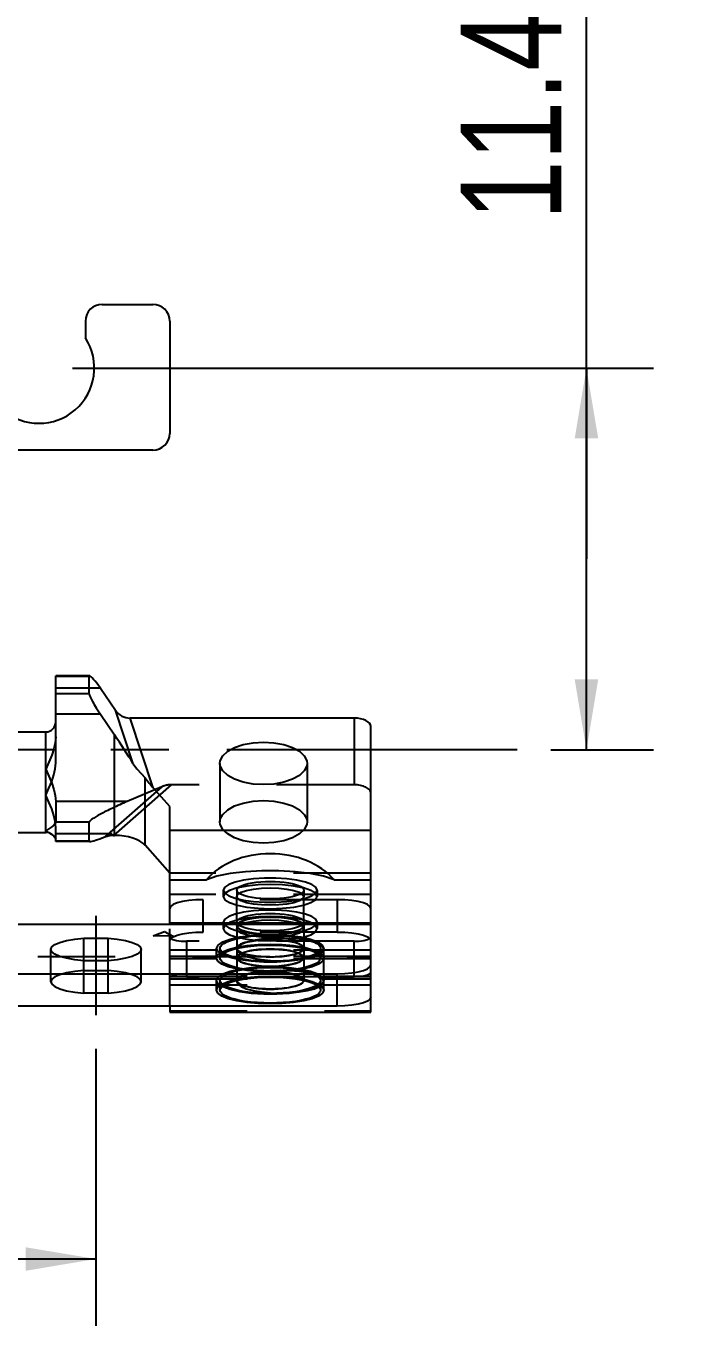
# Model space of a CAD drawing. Header units: millimetres. Extents: x 0 to 420, y 0 to 297.
# Drawn here: x 216.99 to 236.72, y 59.28 to 98.1 of the extents above; entities that cross this region are included whole.
import ezdxf
from ezdxf.enums import TextEntityAlignment as Align

# ---------------------------------------------------------------- set-up
doc = ezdxf.new("R2010")
doc.units = ezdxf.units.MM
doc.header["$LTSCALE"] = 23.1
doc.linetypes.add('CENTER', pattern=[0.6, 0.375, -0.075, 0.075, -0.075])
doc.linetypes.add('HIDDEN', pattern=[0.2, 0.1, -0.1])
doc.layers.get('0').update_dxf_attribs({"linetype": 'CONTINUOUS'})
doc.layers.add('02___PRT_ALL_AXES', color=7, linetype='CONTINUOUS')
doc.layers.add('ASSEM_MEM', color=7, linetype='CONTINUOUS')
doc.styles.get("Standard").update_dxf_attribs({"font": 'txt', "width": 0.8})
doc.dimstyles.new('DIMSTYLE_2', dxfattribs={"dimtxt": 3, "dimasz": 2.1, "dimexe": 2, "dimexo": 1, "dimgap": 0.75, "dimtad": 1, "dimzin": 0, "dimdsep": 46, "dimtxsty": 'STANDARD', "dimblk": '_FILLED', "dimblk1": '_FILLED', "dimblk2": '_FILLED', "dimcen": 0.09, "dimazin": 0, "dimtol": 1, "dimtp": 0.1, "dimtm": 0.1, "dimtfac": 1, "dimtofl": 0, "dimtmove": 0, "dimatfit": 3, "dimldrblk": '_FILLED', "dimfxl": 1, "dimtolj": 1, "dimtzin": 0, "dimarcsym": 0})
doc.dimstyles.new('DIMSTYLE_3', dxfattribs={"dimtxt": 3, "dimasz": 2.1, "dimexe": 2, "dimexo": 1, "dimgap": 0.75, "dimtad": 1, "dimzin": 0, "dimdsep": 46, "dimtxsty": 'STANDARD', "dimblk": '_FILLED', "dimblk1": '_FILLED', "dimblk2": '_FILLED', "dimcen": 0.09, "dimazin": 0, "dimtp": 0.01, "dimtm": 0.01, "dimtfac": 1, "dimtofl": 0, "dimtmove": 0, "dimatfit": 3, "dimldrblk": '_FILLED', "dimfxl": 1, "dimtolj": 1, "dimtzin": 0, "dimarcsym": 0})

# ---------------------------------------------------------------- blocks, each defined once
blk = doc.blocks.new('_FILLED')
at = {"color": 0, "linetype": 'BYBLOCK'}
blk.add_solid([(0, 0), (-1, 0.167), (-1, -0.167)], dxfattribs=at)
blk = doc.blocks.new('*D1')
at = {"color": 7, "linetype": 'CONTINUOUS'}
for p, q in [((212.382, 82.265), (212.382, 121.81)), ((212.382, 88.04), (212.382, 82.265)), ((213.229, 88.04), (214.382, 88.04)), ((212.382, 76.49), (212.382, 82.265))]:
    blk.add_line(p, q, dxfattribs=at)
at = {"color": 7, "linetype": 'CONTINUOUS', "xscale": 2.1, "yscale": 2.1, "zscale": 2.1}
for p, rotation in [((212.382, 88.04), 90), ((212.382, 76.49), 270)]:
    blk.add_blockref('_FILLED', p, dxfattribs=dict(at, rotation=rotation))
at = {"color": 7, "linetype": 'CONTINUOUS', "width": 0.8}
for s, p in [('0.10', (211.632, 112.21)), ('11.55', (211.632, 97.946))]:
    blk.add_text(s, height=3, rotation=90, dxfattribs=at).set_placement(p)
blk = doc.blocks.new('*D5')
at = {"color": 7, "linetype": 'CONTINUOUS'}
for p, q in [((233.716, 82.19), (233.716, 104.302)), ((218.379, 87.89), (235.716, 87.89)), ((233.716, 87.89), (233.716, 82.19)), ((233.716, 76.49), (233.716, 82.19)), ((232.65, 76.49), (235.716, 76.49))]:
    blk.add_line(p, q, dxfattribs=at)
at = {"color": 7, "linetype": 'CONTINUOUS', "xscale": 2.1, "yscale": 2.1, "zscale": 2.1}
for p, rotation in [((233.716, 87.89), 90), ((233.716, 76.49), 270)]:
    blk.add_blockref('_FILLED', p, dxfattribs=dict(at, rotation=rotation))
at = {"color": 7, "linetype": 'CONTINUOUS', "insert": (229.966, 92.302), "char_height": 3, "width": 12, "attachment_point": 1, "rotation": 90, "line_spacing_factor": 0.9}
blk.add_mtext('11.40', dxfattribs=at)
blk = doc.blocks.new('*D6')
at = {"color": 7, "linetype": 'CONTINUOUS'}
for p, q in [((204.929, 77.24), (204.929, 59.285)), ((219.079, 67.564), (219.079, 59.285)), ((212.004, 61.285), (175.041, 61.285)), ((204.929, 61.285), (212.004, 61.285)), ((219.079, 61.285), (212.004, 61.285))]:
    blk.add_line(p, q, dxfattribs=at)
at = {"color": 7, "linetype": 'CONTINUOUS', "xscale": 2.1, "yscale": 2.1, "zscale": 2.1, "rotation": 180}
blk.add_blockref('_FILLED', (204.929, 61.285), dxfattribs=at)
at = {"color": 7, "linetype": 'CONTINUOUS', "xscale": 2.1, "yscale": 2.1, "zscale": 2.1}
blk.add_blockref('_FILLED', (219.079, 61.285), dxfattribs=at)
at = {"color": 7, "linetype": 'CONTINUOUS', "width": 0.8}
for s, p in [('14.15', (190.668, 62.035)), ('0.10', (202.531, 62.035))]:
    blk.add_text(s, height=3, dxfattribs=at).set_placement(p, align=Align.RIGHT)

msp = doc.modelspace()

# ---------------------------------------------------------------- linework, layer by layer
at = {"layer": '02___PRT_ALL_AXES', "color": 7, "linetype": 'CENTER'}
for p, q in [((231.65, 76.49), (185.224, 76.49)), ((219.079, 71.53), (219.079, 68.564))]:
    msp.add_line(p, q, dxfattribs=at)
at = {"layer": 'ASSEM_MEM', "color": 7, "linetype": 'CONTINUOUS'}
for p, q in [((219.262, 89.79), (220.779, 89.79)), ((218.762, 89.29), (218.762, 88.79)), ((221.279, 89.29), (221.279, 85.94)), ((220.779, 85.44), (212.979, 85.44)), ((218.879, 78.698), (217.879, 78.698)), ((217.879, 76.097), (217.879, 78.698)), ((218.879, 78.681), (217.879, 78.681)), ((218.891, 78.698), (218.879, 78.681)), ((218.879, 78.163), (218.879, 78.681)), ((218.879, 78.163), (217.879, 78.163)), ((219.21, 78.327), (219.659, 77.67)), ((220.188, 76.075), (219.659, 77.67)), ((219.21, 77.551), (217.879, 77.551)), ((219.21, 77.551), (219.63, 76.937)), ((226.779, 77.438), (220.096, 77.438)), ((220.788, 75.353), (220.096, 77.438)), ((207.879, 77.024), (217.579, 77.024)), ((217.579, 74.024), (217.579, 77.024)), ((219.63, 73.936), (219.63, 76.937)), ((227.279, 68.656), (227.279, 77.187)), ((220.543, 73.638), (220.543, 75.653)), ((221.279, 74.797), (220.788, 75.353)), ((221.279, 71.281), (221.279, 74.797)), ((217.879, 73.755), (217.879, 74.175)), ((207.879, 74.024), (217.579, 74.024)), ((219.558, 73.977), (217.879, 73.977)), ((219.558, 73.977), (219.465, 73.937)), ((219.604, 73.937), (219.465, 73.937)), ((219.603, 73.936), (219.63, 73.936)), ((221.279, 74.093), (227.279, 74.093)), ((218.903, 73.755), (217.879, 73.755)), ((221.279, 72.805), (220.543, 73.638)), ((221.279, 72.611), (222.376, 72.611)), ((226.183, 72.611), (227.279, 72.611)), ((223.067, 72.289), (222.933, 72.205)), ((223.289, 72.364), (223.067, 72.289)), ((223.279, 72.301), (223.279, 72.108)), ((223.316, 72.369), (223.289, 72.364)), ((225.279, 72.301), (225.279, 72.108)), ((225.626, 72.205), (225.492, 72.289)), ((223.313, 72.042), (223.279, 72.108)), ((225.075, 72.002), (225.327, 72.06)), ((225.279, 72.108), (225.246, 72.042)), ((203.479, 71.281), (227.279, 71.281)), ((220.782, 70.936), (221.128, 71.063)), ((221.128, 71.063), (221.38, 70.922)), ((227.279, 71.318), (221.279, 71.318)), ((222.879, 71.343), (222.891, 71.318)), ((223.279, 71.343), (223.279, 71.318)), ((223.286, 71.318), (223.279, 71.343)), ((223.316, 71.411), (223.289, 71.406)), ((225.279, 71.343), (225.273, 71.318)), ((225.279, 71.343), (225.279, 71.318)), ((225.513, 71.318), (225.492, 71.331)), ((225.668, 71.318), (225.679, 71.343)), ((218.715, 70.867), (219.443, 70.867)), ((218.715, 70.194), (218.715, 70.867)), ((219.443, 70.194), (219.443, 70.867)), ((221.38, 70.922), (220.782, 70.936)), ((219.443, 70.194), (218.715, 70.194)), ((203.479, 69.805), (226.279, 69.805)), ((226.279, 68.839), (226.279, 69.805)), ((226.279, 68.839), (203.479, 68.839)), ((221.279, 68.839), (221.279, 68.656)), ((221.279, 68.656), (227.279, 68.656))]:
    msp.add_line(p, q, dxfattribs=at)
at = {"layer": 'ASSEM_MEM', "color": 8, "linetype": 'HIDDEN'}
for p, q in [((218.891, 78.698), (218.879, 78.698)), ((219.21, 78.327), (217.879, 78.327)), ((226.779, 77.438), (226.779, 75.446)), ((222.779, 76.085), (222.779, 74.339)), ((225.379, 76.085), (225.379, 74.339)), ((221.047, 75.389), (219.34, 73.888)), ((221.319, 75.446), (219.603, 73.936)), ((221.047, 75.389), (220.011, 74.947)), ((226.779, 75.446), (221.319, 75.446)), ((217.879, 74.952), (217.879, 74.333)), ((220.011, 74.947), (217.879, 74.947)), ((218.879, 74.334), (217.879, 74.334)), ((217.879, 74.175), (217.879, 74.175)), ((218.879, 73.765), (218.879, 74.334)), ((218.879, 73.765), (217.879, 73.765)), ((227.279, 72.805), (221.279, 72.805)), ((222.879, 72.301), (222.879, 72.108)), ((222.933, 72.205), (222.927, 72.201)), ((225.632, 72.201), (225.626, 72.205)), ((225.679, 72.301), (225.679, 72.108)), ((227.279, 72.17), (221.279, 72.17)), ((226.279, 72.015), (222.279, 72.015)), ((222.279, 71.049), (222.279, 72.015)), ((222.927, 72.201), (222.879, 72.108)), ((223.279, 71.343), (223.279, 72.108)), ((225.279, 71.343), (225.279, 72.108)), ((225.679, 72.108), (225.632, 72.201)), ((226.279, 72.015), (226.279, 71.049)), ((221.279, 68.839), (221.279, 71.281)), ((226.279, 71.049), (222.279, 71.049)), ((222.879, 71.343), (222.879, 71.15)), ((222.927, 71.244), (222.879, 71.15)), ((223.046, 71.318), (222.927, 71.244)), ((223.279, 71.318), (223.279, 69.564)), ((223.279, 71.238), (223.308, 71.176)), ((223.313, 71.083), (223.279, 71.15)), ((225.075, 71.045), (225.327, 71.103)), ((225.279, 71.238), (225.25, 71.3)), ((225.25, 71.176), (225.279, 71.238)), ((225.279, 71.318), (225.279, 69.604)), ((225.632, 71.244), (225.513, 71.318)), ((225.679, 71.15), (225.632, 71.244)), ((225.679, 71.343), (225.679, 71.15)), ((226.779, 70.774), (221.779, 70.774)), ((221.779, 70.774), (221.779, 69.711)), ((226.779, 69.711), (226.779, 70.774)), ((203.479, 70.315), (227.279, 70.315)), ((217.729, 69.564), (217.729, 70.53)), ((220.429, 69.564), (220.429, 70.53)), ((227.279, 70.503), (221.279, 70.503)), ((227.279, 70.318), (221.279, 70.318)), ((222.679, 70.272), (222.679, 70.562)), ((222.779, 70.562), (222.779, 70.272)), ((225.279, 70.281), (225.25, 70.342)), ((225.779, 70.562), (225.779, 70.272)), ((225.879, 69.315), (225.879, 70.562)), ((218.715, 69.228), (218.715, 70.194)), ((218.715, 69.901), (219.443, 69.901)), ((219.443, 69.228), (219.443, 70.194)), ((227.279, 70.244), (221.279, 70.244)), ((221.279, 69.73), (227.279, 69.73)), ((221.279, 69.659), (227.279, 69.659)), ((221.279, 69.656), (227.279, 69.656)), ((226.779, 69.711), (221.779, 69.711)), ((222.679, 69.315), (222.679, 69.604)), ((222.779, 69.604), (222.779, 69.315)), ((223.028, 69.573), (223.282, 69.638)), ((223.29, 69.568), (223.279, 69.604)), ((223.282, 69.638), (223.585, 69.688)), ((223.32, 69.531), (223.29, 69.568)), ((224.635, 69.718), (224.974, 69.688)), ((224.974, 69.688), (225.277, 69.638)), ((225.279, 69.604), (225.25, 69.666)), ((225.779, 69.604), (225.779, 69.315)), ((219.443, 69.228), (218.715, 69.228)), ((221.279, 69.471), (227.279, 69.471)), ((221.279, 68.693), (227.279, 68.693))]:
    msp.add_line(p, q, dxfattribs=at)
for points in [[(217.879, 76.874), (217.865, 76.702), (217.824, 76.519), (217.759, 76.327), (217.676, 76.125), (217.579, 75.912)], [(217.579, 75.912), (217.676, 75.701), (217.759, 75.499), (217.824, 75.306), (217.865, 75.123), (217.879, 74.951)], [(222.779, 74.339), (222.789, 74.415), (222.864, 74.563), (223.01, 74.699), (223.217, 74.813), (223.475, 74.9), (223.768, 74.954), (224.079, 74.973)], [(224.079, 74.973), (224.391, 74.954), (224.684, 74.9), (224.941, 74.813), (225.149, 74.699), (225.295, 74.563), (225.37, 74.415), (225.379, 74.339)], [(217.879, 74.333), (217.865, 74.287), (217.824, 74.238), (217.759, 74.186), (217.676, 74.132), (217.579, 74.075)], [(224.079, 73.705), (223.768, 73.723), (223.475, 73.777), (223.217, 73.864), (223.01, 73.978), (222.864, 74.114), (222.789, 74.262), (222.779, 74.339)], [(225.379, 74.339), (225.37, 74.262), (225.295, 74.114), (225.149, 73.978), (224.941, 73.864), (224.684, 73.777), (224.391, 73.723), (224.079, 73.705)], [(217.579, 74.075), (217.676, 74.019), (217.75, 73.971)], [(223.279, 72.108), (223.313, 72.174), (223.413, 72.237), (223.572, 72.291), (223.779, 72.332), (224.021, 72.358), (224.279, 72.366), (224.538, 72.358), (224.779, 72.332), (224.987, 72.291), (225.145, 72.237), (225.245, 72.174), (225.279, 72.108)], [(225.243, 72.369), (224.979, 72.421), (224.642, 72.458), (224.279, 72.47), (223.917, 72.458), (223.579, 72.421), (223.316, 72.369)], [(222.279, 72.015), (222.057, 72.008), (221.846, 71.989), (221.656, 71.958), (221.498, 71.917), (221.378, 71.868), (221.304, 71.813), (221.279, 71.756)], [(222.879, 72.108), (222.927, 72.014), (223.067, 71.926), (223.289, 71.851), (223.579, 71.794), (223.917, 71.758), (224.279, 71.745), (224.642, 71.758), (224.979, 71.794), (225.269, 71.851), (225.492, 71.926), (225.632, 72.014), (225.679, 72.108)], [(225.246, 72.042), (225.245, 72.041), (225.145, 71.978), (224.987, 71.924), (224.779, 71.883), (224.538, 71.858), (224.279, 71.849), (224.021, 71.858), (223.779, 71.883), (223.572, 71.924), (223.413, 71.978), (223.313, 72.041), (223.313, 72.042)], [(227.279, 71.756), (227.254, 71.813), (227.18, 71.868), (227.061, 71.917), (226.903, 71.958), (226.713, 71.989), (226.502, 72.008), (226.279, 72.015)], [(223.279, 71.238), (223.313, 71.305), (223.413, 71.368), (223.572, 71.421), (223.779, 71.462), (224.021, 71.488), (224.279, 71.497), (224.538, 71.488), (224.779, 71.462), (224.987, 71.421), (225.145, 71.368), (225.245, 71.305), (225.279, 71.238)], [(225.243, 71.411), (224.979, 71.464), (224.642, 71.5), (224.279, 71.512), (223.917, 71.5), (223.579, 71.464), (223.316, 71.411)], [(225.25, 71.3), (225.165, 71.358), (225.028, 71.41), (224.847, 71.451), (224.634, 71.48), (224.4, 71.495), (224.159, 71.495), (223.925, 71.48), (223.711, 71.451), (223.531, 71.41), (223.394, 71.358)], [(221.279, 70.79), (221.304, 70.847), (221.378, 70.902), (221.498, 70.951), (221.656, 70.992), (221.846, 71.023), (222.057, 71.042), (222.279, 71.049)], [(222.879, 71.15), (222.927, 71.056), (223.067, 70.969), (223.289, 70.894), (223.579, 70.836), (223.917, 70.8), (224.279, 70.788), (224.642, 70.8), (224.979, 70.836), (225.269, 70.894), (225.492, 70.969), (225.632, 71.056), (225.679, 71.15)], [(222.891, 71.318), (222.92, 71.256), (223.04, 71.175), (223.231, 71.103)], [(223.231, 71.103), (223.484, 71.045), (223.783, 71.004), (224.111, 70.983), (224.448, 70.983), (224.776, 71.004), (225.075, 71.045)], [(223.394, 71.358), (223.308, 71.3), (223.279, 71.238)], [(223.279, 71.15), (223.313, 71.217), (223.413, 71.279)], [(225.279, 71.238), (225.245, 71.171), (225.145, 71.109), (224.987, 71.055), (224.779, 71.014), (224.538, 70.988), (224.279, 70.979), (224.021, 70.988), (223.779, 71.014), (223.572, 71.055), (223.413, 71.109), (223.313, 71.171), (223.279, 71.238)], [(224.279, 71.084), (224.137, 71.087), (223.998, 71.095), (223.864, 71.108), (223.739, 71.125), (223.625, 71.147), (223.524, 71.174), (223.438, 71.203), (223.37, 71.236), (223.32, 71.27), (223.29, 71.306), (223.286, 71.318)], [(223.308, 71.176), (223.394, 71.118), (223.531, 71.067), (223.711, 71.025), (223.925, 70.996)], [(225.279, 71.15), (225.245, 71.083), (225.145, 71.02), (224.987, 70.967), (224.779, 70.926), (224.538, 70.9), (224.279, 70.891), (224.021, 70.9), (223.779, 70.926), (223.572, 70.967), (223.413, 71.02), (223.313, 71.083)], [(223.413, 71.279), (223.572, 71.333), (223.779, 71.374), (224.021, 71.4), (224.279, 71.409), (224.538, 71.4), (224.779, 71.374), (224.987, 71.333)], [(225.273, 71.318), (225.269, 71.306), (225.239, 71.27), (225.189, 71.236), (225.121, 71.203), (225.035, 71.174), (224.934, 71.147), (224.82, 71.125), (224.695, 71.108), (224.561, 71.095), (224.422, 71.087), (224.279, 71.084)], [(224.4, 70.981), (224.634, 70.996), (224.847, 71.025), (225.028, 71.067), (225.165, 71.118), (225.25, 71.176)], [(224.987, 71.333), (225.145, 71.279), (225.245, 71.217), (225.279, 71.15)], [(225.327, 71.103), (225.519, 71.175), (225.639, 71.256), (225.668, 71.318)], [(226.279, 71.049), (226.502, 71.042), (226.713, 71.023), (226.903, 70.992), (227.061, 70.951), (227.18, 70.902), (227.254, 70.847), (227.279, 70.79)], [(221.279, 70.903), (221.304, 70.863), (221.375, 70.827), (221.486, 70.798), (221.625, 70.78), (221.779, 70.774)], [(222.679, 70.562), (222.726, 70.661), (222.863, 70.754), (223.082, 70.837), (223.37, 70.903), (223.712, 70.949), (224.087, 70.973), (224.472, 70.973), (224.847, 70.949), (225.188, 70.903), (225.477, 70.837), (225.696, 70.754), (225.833, 70.661), (225.879, 70.562)], [(222.679, 70.272), (222.72, 70.364), (222.838, 70.452), (223.028, 70.53), (223.282, 70.596), (223.585, 70.645), (223.923, 70.676), (224.279, 70.686), (224.635, 70.676), (224.974, 70.645), (225.277, 70.596), (225.53, 70.53), (225.721, 70.452), (225.839, 70.364), (225.879, 70.272)], [(222.779, 70.562), (222.792, 70.613), (222.831, 70.663), (222.894, 70.711), (222.98, 70.756), (223.089, 70.798), (223.219, 70.837), (223.366, 70.87), (223.529, 70.898), (223.705, 70.921)], [(222.779, 70.272), (222.792, 70.323), (222.831, 70.373), (222.894, 70.421), (222.98, 70.466), (223.089, 70.509), (223.219, 70.547), (223.366, 70.58), (223.529, 70.608), (223.705, 70.631), (223.891, 70.647), (224.084, 70.657), (224.279, 70.66)], [(223.279, 70.562), (223.29, 70.599), (223.32, 70.635), (223.37, 70.67), (223.438, 70.702), (223.524, 70.732), (223.625, 70.758), (223.739, 70.78), (223.864, 70.797), (223.998, 70.81), (224.137, 70.818), (224.279, 70.821)], [(225.279, 70.562), (225.25, 70.624), (225.165, 70.682), (225.028, 70.734), (224.847, 70.775), (224.634, 70.804), (224.4, 70.819), (224.159, 70.819), (223.925, 70.804), (223.711, 70.775), (223.531, 70.734), (223.394, 70.682), (223.308, 70.624), (223.279, 70.562)], [(223.705, 70.921), (223.891, 70.937), (224.084, 70.947), (224.279, 70.95)], [(223.925, 70.996), (224.159, 70.981), (224.4, 70.981)], [(224.279, 70.95), (224.475, 70.947), (224.668, 70.937)], [(224.279, 70.821), (224.422, 70.818), (224.561, 70.81), (224.695, 70.797), (224.82, 70.78), (224.934, 70.758), (225.035, 70.732), (225.121, 70.702), (225.189, 70.67), (225.239, 70.635), (225.269, 70.599), (225.279, 70.562)], [(224.279, 70.66), (224.475, 70.657), (224.668, 70.647), (224.853, 70.631), (225.029, 70.608), (225.193, 70.58), (225.34, 70.547), (225.469, 70.509), (225.578, 70.466), (225.665, 70.421), (225.728, 70.373), (225.767, 70.323), (225.779, 70.272)], [(224.668, 70.937), (224.853, 70.921), (225.029, 70.898), (225.193, 70.87), (225.34, 70.837), (225.469, 70.798), (225.578, 70.756), (225.665, 70.711), (225.728, 70.663), (225.767, 70.613), (225.779, 70.562)], [(226.779, 70.774), (226.934, 70.78), (227.073, 70.798), (227.184, 70.827), (227.255, 70.863), (227.279, 70.903)], [(225.879, 70.562), (225.833, 70.463), (225.696, 70.37), (225.477, 70.287), (225.188, 70.221), (224.847, 70.175), (224.472, 70.151), (224.087, 70.151), (223.712, 70.175), (223.37, 70.221), (223.082, 70.287), (222.863, 70.37), (222.726, 70.463), (222.679, 70.562)], [(225.879, 70.272), (225.839, 70.18), (225.721, 70.093), (225.53, 70.014), (225.277, 69.948), (224.974, 69.899), (224.635, 69.869), (224.279, 69.858), (223.923, 69.869), (223.585, 69.899), (223.282, 69.948), (223.028, 70.014), (222.838, 70.093), (222.72, 70.18), (222.679, 70.272)], [(223.366, 70.254), (223.219, 70.288), (223.089, 70.326), (222.98, 70.368), (222.894, 70.413), (222.831, 70.462), (222.792, 70.511), (222.779, 70.562)], [(224.279, 69.884), (224.084, 69.887), (223.891, 69.897), (223.705, 69.914), (223.529, 69.936), (223.366, 69.964), (223.219, 69.998), (223.089, 70.036), (222.98, 70.078), (222.894, 70.124), (222.831, 70.172), (222.792, 70.222), (222.779, 70.272)], [(223.524, 70.393), (223.438, 70.422), (223.37, 70.455), (223.32, 70.489), (223.29, 70.525), (223.279, 70.562)], [(223.279, 70.562), (223.308, 70.5), (223.394, 70.442), (223.531, 70.39), (223.711, 70.349), (223.925, 70.32), (224.159, 70.305), (224.4, 70.305), (224.634, 70.32), (224.847, 70.349), (225.028, 70.39), (225.165, 70.442), (225.25, 70.5), (225.279, 70.562)], [(223.279, 70.281), (223.313, 70.348), (223.413, 70.41), (223.572, 70.464), (223.779, 70.505), (224.021, 70.531), (224.279, 70.539), (224.538, 70.531), (224.779, 70.505), (224.987, 70.464), (225.145, 70.41), (225.245, 70.348), (225.279, 70.281)], [(223.394, 70.401), (223.308, 70.342), (223.279, 70.281)], [(223.279, 70.281), (223.308, 70.219), (223.394, 70.16), (223.531, 70.109), (223.711, 70.068), (223.925, 70.039), (224.159, 70.024), (224.4, 70.024), (224.634, 70.039), (224.847, 70.068), (225.028, 70.109), (225.165, 70.16), (225.25, 70.219), (225.279, 70.281)], [(225.279, 70.281), (225.245, 70.214), (225.145, 70.151), (224.987, 70.098), (224.779, 70.056), (224.538, 70.031), (224.279, 70.022), (224.021, 70.031), (223.779, 70.056), (223.572, 70.098), (223.413, 70.151), (223.313, 70.214), (223.279, 70.281)], [(225.25, 70.342), (225.165, 70.401), (225.028, 70.452), (224.847, 70.494), (224.634, 70.523), (224.4, 70.537), (224.159, 70.537), (223.925, 70.523), (223.711, 70.494), (223.531, 70.452), (223.394, 70.401)], [(224.279, 70.303), (224.137, 70.306), (223.998, 70.314), (223.864, 70.327), (223.739, 70.344), (223.625, 70.366), (223.524, 70.393)], [(225.121, 70.422), (225.035, 70.393), (224.934, 70.366), (224.82, 70.344), (224.695, 70.327), (224.561, 70.314), (224.422, 70.306), (224.279, 70.303)], [(225.34, 70.288), (225.193, 70.254), (225.029, 70.226), (224.853, 70.203), (224.668, 70.187), (224.475, 70.177), (224.279, 70.174)], [(225.779, 70.272), (225.767, 70.222), (225.728, 70.172), (225.665, 70.124), (225.578, 70.078), (225.469, 70.036), (225.34, 69.998), (225.193, 69.964), (225.029, 69.936), (224.853, 69.914), (224.668, 69.897), (224.475, 69.887), (224.279, 69.884)], [(225.279, 70.562), (225.269, 70.525), (225.239, 70.489), (225.189, 70.455), (225.121, 70.422)], [(225.779, 70.562), (225.767, 70.511), (225.728, 70.462), (225.665, 70.413), (225.578, 70.368), (225.469, 70.326), (225.34, 70.288)], [(218.715, 69.901), (218.445, 69.873), (218.204, 69.83), (218.004, 69.775), (217.854, 69.711), (217.761, 69.639), (217.729, 69.564)], [(220.429, 69.564), (220.398, 69.639), (220.305, 69.711), (220.155, 69.775), (219.955, 69.83), (219.714, 69.873), (219.443, 69.901)], [(222.679, 69.604), (222.726, 69.703), (222.863, 69.797), (223.082, 69.879), (223.37, 69.945), (223.712, 69.992), (224.087, 70.015), (224.472, 70.015), (224.847, 69.992), (225.188, 69.945), (225.477, 69.879), (225.696, 69.797), (225.833, 69.703), (225.879, 69.604)], [(222.831, 69.705), (222.894, 69.753), (222.98, 69.799), (223.089, 69.841), (223.219, 69.879), (223.366, 69.912), (223.529, 69.941), (223.705, 69.963), (223.891, 69.979), (224.084, 69.989), (224.279, 69.993)], [(225.879, 69.564), (225.847, 69.639), (225.751, 69.71), (225.596, 69.774), (225.39, 69.827), (225.143, 69.867), (224.869, 69.892), (224.579, 69.901), (224.29, 69.892), (224.015, 69.867), (223.769, 69.827), (223.563, 69.774), (223.408, 69.71), (223.312, 69.639), (223.279, 69.564)], [(224.279, 70.174), (224.084, 70.177), (223.891, 70.187), (223.705, 70.203), (223.529, 70.226), (223.366, 70.254)], [(224.279, 69.993), (224.475, 69.989), (224.668, 69.979), (224.853, 69.963), (225.029, 69.941), (225.193, 69.912), (225.34, 69.879), (225.469, 69.841), (225.578, 69.799), (225.665, 69.753)], [(217.729, 69.564), (217.761, 69.489), (217.854, 69.418), (218.004, 69.353), (218.204, 69.298), (218.445, 69.256), (218.715, 69.228)], [(219.443, 69.228), (219.714, 69.256), (219.955, 69.298), (220.155, 69.353), (220.305, 69.418), (220.398, 69.489), (220.429, 69.564)], [(221.779, 69.711), (221.625, 69.717), (221.486, 69.736), (221.375, 69.764), (221.304, 69.801), (221.279, 69.841)], [(225.879, 69.604), (225.833, 69.505), (225.696, 69.412), (225.477, 69.33), (225.188, 69.264), (224.847, 69.217), (224.472, 69.193), (224.087, 69.193), (223.712, 69.217), (223.37, 69.264), (223.082, 69.33), (222.863, 69.412), (222.726, 69.505), (222.679, 69.604)], [(222.679, 69.315), (222.72, 69.407), (222.838, 69.494), (223.028, 69.573)], [(222.779, 69.604), (222.792, 69.655), (222.831, 69.705)], [(222.779, 69.315), (222.792, 69.365), (222.831, 69.415), (222.894, 69.463), (222.98, 69.509), (223.089, 69.551), (223.219, 69.589), (223.366, 69.623), (223.529, 69.651), (223.705, 69.673), (223.891, 69.69), (224.084, 69.7), (224.279, 69.703)], [(224.279, 69.216), (224.084, 69.219), (223.891, 69.229), (223.705, 69.246), (223.529, 69.268), (223.366, 69.296), (223.219, 69.33), (223.089, 69.368), (222.98, 69.41), (222.894, 69.456), (222.831, 69.504), (222.792, 69.554), (222.779, 69.604)], [(223.279, 69.604), (223.29, 69.641), (223.32, 69.677), (223.37, 69.712), (223.438, 69.744), (223.524, 69.774), (223.625, 69.8), (223.739, 69.822), (223.864, 69.84), (223.998, 69.853), (224.137, 69.861), (224.279, 69.863)], [(223.394, 69.725), (223.308, 69.666), (223.279, 69.604)], [(223.279, 69.604), (223.308, 69.542), (223.394, 69.484), (223.531, 69.433), (223.711, 69.391), (223.925, 69.362), (224.159, 69.347), (224.4, 69.347), (224.634, 69.362), (224.847, 69.391), (225.028, 69.433), (225.165, 69.484), (225.25, 69.542), (225.279, 69.604)], [(223.279, 69.564), (223.312, 69.489), (223.408, 69.418), (223.563, 69.354), (223.769, 69.301), (224.015, 69.261), (224.29, 69.236), (224.579, 69.228), (224.869, 69.236), (225.143, 69.261), (225.39, 69.301), (225.596, 69.354), (225.751, 69.418), (225.847, 69.489), (225.879, 69.564)], [(224.279, 69.346), (224.137, 69.348), (223.998, 69.356), (223.864, 69.369), (223.739, 69.387), (223.625, 69.409), (223.524, 69.435), (223.438, 69.464), (223.37, 69.497), (223.32, 69.531)], [(225.25, 69.666), (225.165, 69.725), (225.028, 69.776), (224.847, 69.817), (224.634, 69.846), (224.4, 69.861), (224.159, 69.861), (223.925, 69.846), (223.711, 69.817), (223.531, 69.776), (223.394, 69.725)], [(223.585, 69.688), (223.923, 69.718), (224.279, 69.729), (224.635, 69.718)], [(224.279, 69.863), (224.422, 69.861), (224.561, 69.853), (224.695, 69.84), (224.82, 69.822), (224.934, 69.8), (225.035, 69.774), (225.121, 69.744), (225.189, 69.712), (225.239, 69.677), (225.269, 69.641), (225.279, 69.604)], [(224.279, 69.703), (224.475, 69.7), (224.668, 69.69), (224.853, 69.673), (225.029, 69.651), (225.193, 69.623), (225.34, 69.589), (225.469, 69.551), (225.578, 69.509), (225.665, 69.463), (225.728, 69.415), (225.767, 69.365), (225.779, 69.315)], [(225.779, 69.604), (225.767, 69.554), (225.728, 69.504), (225.665, 69.456), (225.578, 69.41), (225.469, 69.368), (225.34, 69.33), (225.193, 69.296), (225.029, 69.268), (224.853, 69.246), (224.668, 69.229), (224.475, 69.219), (224.279, 69.216)], [(225.279, 69.604), (225.269, 69.568), (225.239, 69.531), (225.189, 69.497), (225.121, 69.464), (225.035, 69.435), (224.934, 69.409), (224.82, 69.387), (224.695, 69.369), (224.561, 69.356), (224.422, 69.348), (224.279, 69.346)], [(225.277, 69.638), (225.53, 69.573), (225.721, 69.494), (225.839, 69.407), (225.879, 69.315)], [(225.665, 69.753), (225.728, 69.705), (225.767, 69.655), (225.779, 69.604)], [(227.279, 69.841), (227.255, 69.801), (227.184, 69.764), (227.073, 69.736), (226.934, 69.717), (226.779, 69.711)], [(225.879, 69.315), (225.839, 69.222), (225.721, 69.135), (225.53, 69.056), (225.277, 68.991), (224.974, 68.942), (224.635, 68.911), (224.279, 68.901), (223.923, 68.911), (223.585, 68.942), (223.282, 68.991), (223.028, 69.056), (222.838, 69.135), (222.72, 69.222), (222.679, 69.315)], [(224.279, 68.926), (224.084, 68.93), (223.891, 68.94), (223.705, 68.956), (223.529, 68.978), (223.366, 69.007), (223.219, 69.04), (223.089, 69.078), (222.98, 69.121), (222.894, 69.166), (222.831, 69.214), (222.792, 69.264), (222.779, 69.315)], [(225.779, 69.315), (225.767, 69.264), (225.728, 69.214), (225.665, 69.166), (225.578, 69.121), (225.469, 69.078), (225.34, 69.04), (225.193, 69.007), (225.029, 68.978), (224.853, 68.956), (224.668, 68.94), (224.475, 68.93), (224.279, 68.926)]]:
    msp.add_lwpolyline(points, dxfattribs=at)
at = {"layer": 'ASSEM_MEM', "color": 7, "linetype": 'CONTINUOUS'}
for points in [[(222.779, 76.085), (222.789, 76.161), (222.864, 76.309), (223.01, 76.445), (223.217, 76.559), (223.475, 76.646), (223.768, 76.7), (224.079, 76.719)], [(224.079, 76.719), (224.391, 76.7), (224.684, 76.646), (224.941, 76.559), (225.149, 76.445), (225.295, 76.309), (225.37, 76.161), (225.379, 76.085)], [(217.579, 75.136), (217.676, 75.348), (217.759, 75.549), (217.824, 75.743), (217.865, 75.926), (217.879, 76.097)], [(220.188, 76.075), (220.297, 75.927), (220.426, 75.787), (220.543, 75.653)], [(224.079, 75.451), (223.768, 75.469), (223.475, 75.523), (223.217, 75.61), (223.01, 75.724), (222.864, 75.86), (222.789, 76.008), (222.779, 76.085)], [(225.379, 76.085), (225.37, 76.008), (225.295, 75.86), (225.149, 75.724), (224.941, 75.61), (224.684, 75.523), (224.391, 75.469), (224.079, 75.451)], [(217.879, 74.175), (217.865, 74.347), (217.824, 74.53), (217.759, 74.723), (217.676, 74.925), (217.579, 75.136)], [(217.75, 73.971), (217.759, 73.965), (217.824, 73.913)], [(217.824, 73.913), (217.865, 73.864), (217.879, 73.818)], [(219.34, 73.888), (219.417, 73.913), (219.505, 73.931), (219.605, 73.938)], [(226.183, 72.611), (225.869, 72.713), (225.475, 72.794), (225.021, 72.85), (224.531, 72.879), (224.028, 72.879), (223.537, 72.85), (223.084, 72.794), (222.69, 72.713), (222.376, 72.611)], [(225.679, 72.301), (225.639, 72.387), (225.519, 72.469), (225.327, 72.541), (225.075, 72.599), (224.776, 72.639), (224.448, 72.66), (224.111, 72.66), (223.783, 72.639), (223.484, 72.599), (223.231, 72.541), (223.04, 72.469), (222.92, 72.387), (222.879, 72.301)], [(222.879, 72.301), (222.92, 72.214), (223.04, 72.132), (223.231, 72.06)], [(223.279, 72.301), (223.29, 72.338), (223.32, 72.374), (223.37, 72.408), (223.438, 72.441), (223.524, 72.47), (223.625, 72.496), (223.739, 72.518), (223.864, 72.536), (223.998, 72.549), (224.137, 72.557), (224.279, 72.56)], [(224.279, 72.042), (224.137, 72.045), (223.998, 72.052), (223.864, 72.065), (223.739, 72.083), (223.625, 72.105), (223.524, 72.131), (223.438, 72.161), (223.37, 72.193), (223.32, 72.228), (223.29, 72.264), (223.279, 72.301)], [(224.279, 72.56), (224.422, 72.557), (224.561, 72.549), (224.695, 72.536), (224.82, 72.518), (224.934, 72.496), (225.035, 72.47), (225.121, 72.441), (225.189, 72.408), (225.239, 72.374), (225.269, 72.338), (225.279, 72.301)], [(225.279, 72.301), (225.269, 72.264), (225.239, 72.228), (225.189, 72.193), (225.121, 72.161), (225.035, 72.131), (224.934, 72.105), (224.82, 72.083), (224.695, 72.065), (224.561, 72.052), (224.422, 72.045), (224.279, 72.042)], [(225.492, 72.289), (225.269, 72.364), (225.243, 72.369)], [(225.327, 72.06), (225.519, 72.132), (225.639, 72.214), (225.679, 72.301)], [(223.231, 72.06), (223.484, 72.002), (223.783, 71.962), (224.111, 71.941), (224.448, 71.941), (224.776, 71.962), (225.075, 72.002)], [(225.679, 71.343), (225.639, 71.43), (225.519, 71.511), (225.327, 71.583), (225.075, 71.641), (224.776, 71.682), (224.448, 71.703), (224.111, 71.703), (223.783, 71.682), (223.484, 71.641), (223.231, 71.583), (223.04, 71.511), (222.92, 71.43), (222.879, 71.343)], [(223.279, 71.343), (223.29, 71.38), (223.32, 71.416), (223.37, 71.451), (223.438, 71.483), (223.524, 71.513), (223.625, 71.539), (223.739, 71.561), (223.864, 71.578), (223.998, 71.591), (224.137, 71.599), (224.279, 71.602)], [(224.279, 71.602), (224.422, 71.599), (224.561, 71.591), (224.695, 71.578), (224.82, 71.561), (224.934, 71.539), (225.035, 71.513), (225.121, 71.483), (225.189, 71.451), (225.239, 71.416), (225.269, 71.38), (225.279, 71.343)], [(223.289, 71.406), (223.067, 71.331), (223.046, 71.318)], [(225.492, 71.331), (225.269, 71.406), (225.243, 71.411)], [(217.729, 70.53), (217.761, 70.605), (217.854, 70.677), (218.004, 70.741), (218.204, 70.796), (218.445, 70.838), (218.715, 70.867)], [(219.443, 70.867), (219.714, 70.838), (219.955, 70.796), (220.155, 70.741), (220.305, 70.677), (220.398, 70.605), (220.429, 70.53)], [(225.879, 70.53), (225.847, 70.605), (225.751, 70.676), (225.596, 70.74), (225.39, 70.793), (225.143, 70.833), (224.869, 70.858), (224.579, 70.867), (224.29, 70.858), (224.015, 70.833), (223.769, 70.793), (223.563, 70.74), (223.408, 70.676), (223.312, 70.605), (223.279, 70.53)], [(218.715, 70.194), (218.445, 70.222), (218.204, 70.264), (218.004, 70.319), (217.854, 70.384), (217.761, 70.455), (217.729, 70.53)], [(220.429, 70.53), (220.398, 70.455), (220.305, 70.384), (220.155, 70.319), (219.955, 70.264), (219.714, 70.222), (219.443, 70.194)], [(223.279, 70.53), (223.312, 70.455), (223.408, 70.384), (223.563, 70.32), (223.769, 70.267), (224.015, 70.227), (224.29, 70.202), (224.579, 70.194), (224.869, 70.202), (225.143, 70.227), (225.39, 70.267), (225.596, 70.32), (225.751, 70.384), (225.847, 70.455), (225.879, 70.53)], [(226.279, 69.805), (226.502, 69.812), (226.713, 69.831), (226.903, 69.862), (227.061, 69.903), (227.18, 69.952), (227.254, 70.007), (227.279, 70.064)], [(227.279, 69.098), (227.254, 69.041), (227.18, 68.986), (227.061, 68.937), (226.903, 68.896), (226.713, 68.865), (226.502, 68.846), (226.279, 68.839)]]:
    msp.add_lwpolyline(points, dxfattribs=at)
for centre, radius, start, end in [((219.262, 89.29), 0.5, 90, 180), ((220.779, 89.29), 0.5, 0, 90), ((217.379, 87.89), 1.65, 146.9443, 33.0557), ((220.779, 85.94), 0.5, 270, 360), ((217.579, 77.324), 0.3, 270, 360), ((217.579, 73.724), 0.3, 55.4487, 90)]:
    msp.add_arc(centre, radius, start, end, dxfattribs=at)
for centre, major_axis, ratio, start_param, end_param in [((219.21, 78.198), (-0.325, 0.498), 0.120743, -1.387463, -0.078467), ((219.21, 77.68), (-0.325, 0.498), 0.120743, 0.183333, 1.754129), ((220.076, 77.936), (-0.429, 0.282), 0.956964, 1.165527, 2.172783), ((226.779, 77.187), (0.5, 0), 0.503056, 0, 1.570796), ((219.63, 76.678), (-0.993, 1.483), 0.081232, -2.042547, -1.449997), ((220.756, 75.888), (-0.772, 1.047), 0.238804, -4.664104, -4.359059), ((219.558, 74.055), (0.678, 0.293), 0.09659, -2.921466, -1.939646), ((219.63, 73.433), (1, 0), 0.503056, 0.418224, 1.570796), ((224.279, 71.722), (2.25, 0), 0.740819, 0.562536, 2.579056)]:
    msp.add_ellipse(centre, major_axis=major_axis, ratio=ratio, start_param=start_param, end_param=end_param, dxfattribs=at)
at = {"layer": 'ASSEM_MEM', "color": 8, "linetype": 'HIDDEN'}
for centre, major_axis, ratio, start_param, end_param in [((221.249, 74.947), (0.552, 0.2), 0.826806, 1.157458, 1.638007), ((226.779, 75.194), (0.5, 0), 0.503056, 0, 1.570796), ((220.011, 74.817), (1.13, 0.488), 0.09659, 1.529124, 3.099921), ((219.558, 74.055), (0.678, 0.293), 0.09659, 3.099921, 3.361719)]:
    msp.add_ellipse(centre, major_axis=major_axis, ratio=ratio, start_param=start_param, end_param=end_param, dxfattribs=at)

# ---------------------------------------------------------------- dimensions: what is measured, and where the dimension line sits
at = {"color": 7, "linetype": 'CONTINUOUS'}
for base, p1, p2, dimstyle, picture, middle in [((212.382, 88.04), (231.65, 76.49), (215.382, 88.04), 'DIMSTYLE_2', '*D1', (212.382, 109.878)), ((233.716, 87.89), (236.716, 76.49), (217.379, 87.89), 'DIMSTYLE_3', '*D5', (233.716, 98.602))]:
    dim = msp.add_linear_dim(base=base, p1=p1, p2=p2, angle=90, dimstyle=dimstyle, dxfattribs=at)
    dim.commit()
    dim.dimension.update_dxf_attribs({"geometry": picture, "text_midpoint": middle, "dimtype": 160})
dim = msp.add_linear_dim(base=(204.929, 61.285), p1=(219.079, 68.564), p2=(204.929, 78.24), angle=180, text='{\\fSymbol_ASME;\\W1.0;□}<>', dimstyle='DIMSTYLE_2', dxfattribs=at)
dim.commit()
dim.dimension.update_dxf_attribs({"geometry": '*D6', "text_midpoint": (190.599, 61.285), "dimtype": 160})

doc.saveas('drawing.dxf')
